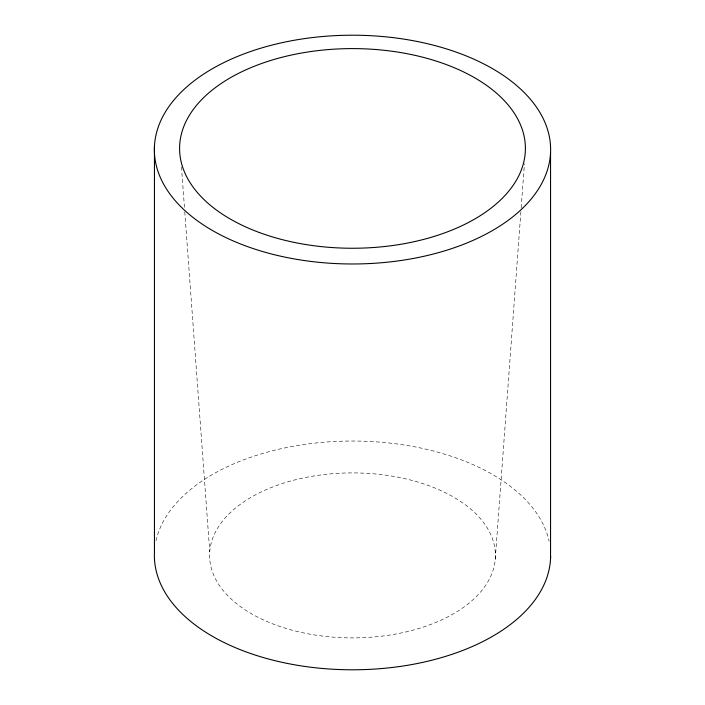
<?xml version="1.0" encoding="UTF-8"?>
<svg xmlns="http://www.w3.org/2000/svg" width="705" height="705" viewBox="0 0 705 705"><rect width="100%" height="100%" fill="white"/><g stroke="black" fill="none" stroke-linecap="round" stroke-linejoin="round"><path stroke-width="0.53" stroke-dasharray="3.52 2.64" d="M495.245 559.135A142.895 82.494 0 0 0 286.715 482.176A142.895 82.494 0 0 0 275.54 624.921A142.895 82.494 0 0 0 495.245 559.135L521.092 208.927M521.171 207.825L524.414 163.912M181.467 166.935L184.454 207.499M184.772 211.879L209.755 551.68M156.016 540.744A198.114 114.377 0 0 1 352.976 441.03A198.114 114.377 0 0 1 549.098 541.281"/><path stroke-width="1.06" d="M550.552 152.553A198.114 114.377 0 0 1 249.032 247.138A198.114 114.377 0 0 1 257.915 49.086A198.114 114.377 0 0 1 550.552 152.553L550.552 558.369M154.448 146.631L154.448 552.447A198.114 114.377 0 0 0 349.204 669.776A198.114 114.377 0 0 0 550.614 556.245M259.378 232.535A172.901 99.819 0 0 0 525.225 152.932A172.901 99.819 0 0 0 272.897 59.81A172.901 99.819 0 0 0 259.378 232.535"/></g></svg>
